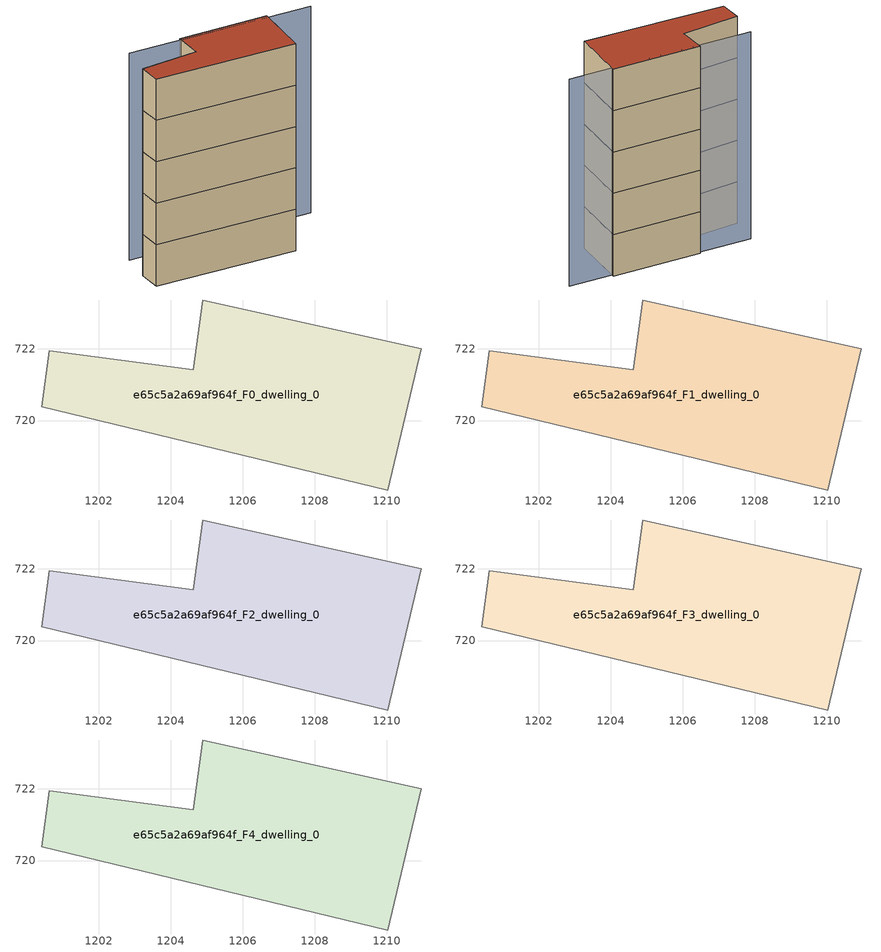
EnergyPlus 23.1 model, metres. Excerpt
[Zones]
e65c5a2a69af964f_F0_dwelling_0
 floor ground (EU_floor_Construction): 1210.96,721.99 1210.03,718.07 1200.42,720.39 1200.63,721.94 1204.63,721.41 1204.89,723.35 z0
 wall adiabatic (EU_wall_Construction): 1210.03,718.07 1210.96,721.99 1204.89,723.35 1204.63,721.41 1200.63,721.94 1200.42,720.39 1210.03,718.07 z0:3
e65c5a2a69af964f_F1_dwelling_0
 floor to e65c5a2a69af964f_F0_dwelling_0 (EU_floor_Construction): 1210.96,721.99 1210.03,718.07 1200.42,720.39 1200.63,721.94 1204.63,721.41 1204.89,723.35 z3
 wall adiabatic (EU_wall_Construction): 1210.03,718.07 1210.96,721.99 1204.89,723.35 1204.63,721.41 1200.63,721.94 1200.42,720.39 1210.03,718.07 z3:6
e65c5a2a69af964f_F2_dwelling_0
 floor to e65c5a2a69af964f_F1_dwelling_0 (EU_floor_Construction): 1210.96,721.99 1210.03,718.07 1200.42,720.39 1200.63,721.94 1204.63,721.41 1204.89,723.35 z6
 wall adiabatic (EU_wall_Construction): 1210.03,718.07 1210.96,721.99 1204.89,723.35 1204.63,721.41 1200.63,721.94 1200.42,720.39 1210.03,718.07 z6:9
e65c5a2a69af964f_F3_dwelling_0
 floor to e65c5a2a69af964f_F2_dwelling_0 (EU_floor_Construction): 1210.96,721.99 1210.03,718.07 1200.42,720.39 1200.63,721.94 1204.63,721.41 1204.89,723.35 z9
 wall adiabatic (EU_wall_Construction): 1210.03,718.07 1210.96,721.99 1204.89,723.35 1204.63,721.41 1200.63,721.94 1200.42,720.39 1210.03,718.07 z9:12
e65c5a2a69af964f_F4_dwelling_0
 floor to e65c5a2a69af964f_F3_dwelling_0 (EU_floor_Construction): 1210.96,721.99 1210.03,718.07 1200.42,720.39 1200.63,721.94 1204.63,721.41 1204.89,723.35 z12
 wall adiabatic (EU_wall_Construction): 1210.03,718.07 1210.96,721.99 1204.89,723.35 1204.63,721.41 1200.63,721.94 1200.42,720.39 1210.03,718.07 z12:15
 roof outside (EU_roof_Construction): 1210.03,718.07 1210.96,721.99 1204.89,723.35 1204.63,721.41 1200.63,721.94 1200.42,720.39 z15
shading: 1213.9,721.13 1201.25,723.99 z0:15
[Building]
EU S2 Campaign: North Axis=0; Terrain=City; Solar Distribution=FullExterior
[Site:Location]
Bologna: Latitude=44.5; Longitude=11.25; Time Zone=1; Elevation=37
[SizingPeriod:WeatherFileDays]
AnnualSizingPeriod: Begin Month=1; Begin Day of Month=1; End Month=12; End Day of Month=31; Day of Week for Start Day=Monday; Use Weather File Daylight Saving Period=No; Use Weather File Rain and Snow Indicators=No
[MATERIAL]
EU_InternalMass_Material: Roughness=MediumRough; Thickness=0.1; Conductivity=1; Density=1800; Specific Heat=900; Thermal Absorptance=0.9; Solar Absorptance=0.7; Visible Absorptance=0.7
[MATERIAL:NOMASS] Roughness=MediumRough; Thermal Absorptance=0.9; Solar Absorptance=0.7; Visible Absorptance=0.7
Name | Thermal Resistance
EU_wall_NoMass | 0.905828
EU_roof_NoMass | 0.37593
EU_floor_NoMass | 0.67114
[CONSTRUCTION]
EU_wall_Construction: EU_wall_NoMass
EU_roof_Construction: EU_roof_NoMass
EU_floor_Construction: EU_floor_NoMass
EU_InternalMass_Construction: EU_InternalMass_Material
[ZONE] Type=1; Multiplier=1; Ceiling Height=autocalculate; Volume=93.5896; Floor Area=autocalculate; Part of Total Floor Area=Yes
e65c5a2a69af964f_F0_dwelling_0; e65c5a2a69af964f_F1_dwelling_0; e65c5a2a69af964f_F2_dwelling_0; e65c5a2a69af964f_F3_dwelling_0; e65c5a2a69af964f_F4_dwelling_0
[INTERNALMASS] Construction=EU_InternalMass_Construction; Surface Area=31.1964
Name | Zone or ZoneList
e65c5a2a69af964f_F0_dwelling_0_EU_InternalMass | e65c5a2a69af964f_F0_dwelling_0
e65c5a2a69af964f_F1_dwelling_0_EU_InternalMass | e65c5a2a69af964f_F1_dwelling_0
e65c5a2a69af964f_F2_dwelling_0_EU_InternalMass | e65c5a2a69af964f_F2_dwelling_0
e65c5a2a69af964f_F3_dwelling_0_EU_InternalMass | e65c5a2a69af964f_F3_dwelling_0
e65c5a2a69af964f_F4_dwelling_0_EU_InternalMass | e65c5a2a69af964f_F4_dwelling_0
[OTHEREQUIPMENT] Fuel Type=Electricity; Design Level Calculation Method=Watts/Area; Power per Zone Floor Area=1; Fraction Latent=0; Fraction Radiant=0; Fraction Lost=0; Carbon Dioxide Generation Rate=0; EndUse Subcategory=EU_Step8_InternalGains
Name | Zone or ZoneList or Space or SpaceList | Schedule
EU_Step8_InternalGain_e65c5a2a69af964f_F0_dwelling_0_f000 | e65c5a2a69af964f_F0_dwelling_0 | EU_Step8_GainSchedule_e65c5a2a69af964f_F0_dwelling_0_f000
EU_Step8_InternalGain_e65c5a2a69af964f_F1_dwelling_0_f000 | e65c5a2a69af964f_F1_dwelling_0 | EU_Step8_GainSchedule_e65c5a2a69af964f_F1_dwelling_0_f000
EU_Step8_InternalGain_e65c5a2a69af964f_F2_dwelling_0_f000 | e65c5a2a69af964f_F2_dwelling_0 | EU_Step8_GainSchedule_e65c5a2a69af964f_F2_dwelling_0_f000
EU_Step8_InternalGain_e65c5a2a69af964f_F3_dwelling_0_f000 | e65c5a2a69af964f_F3_dwelling_0 | EU_Step8_GainSchedule_e65c5a2a69af964f_F3_dwelling_0_f000
EU_Step8_InternalGain_e65c5a2a69af964f_F4_dwelling_0_f000 | e65c5a2a69af964f_F4_dwelling_0 | EU_Step8_GainSchedule_e65c5a2a69af964f_F4_dwelling_0_f000
[ZONEVENTILATION:DESIGNFLOWRATE] Schedule=EU_AlwaysOn; Design Flow Rate Calculation Method=AirChanges/Hour; Air Changes per Hour=0.73129; Ventilation Type=Natural; Fan Pressure Rise=0; Fan Total Efficiency=1; Constant Term Coefficient=1; Temperature Term Coefficient=0; Velocity Term Coefficient=0; Velocity Squared Term Coefficient=0; Minimum Indoor Temperature=-100; Maximum Indoor Temperature=100; Delta Temperature=-100; Minimum Outdoor Temperature=-100; Maximum Outdoor Temperature=100; Maximum Wind Speed=40
Name | Zone or ZoneList or Space or SpaceList
EU_ConstantAir_e65c5a2a69af964f_F0_dwelling_0 | e65c5a2a69af964f_F0_dwelling_0
EU_ConstantAir_e65c5a2a69af964f_F1_dwelling_0 | e65c5a2a69af964f_F1_dwelling_0
EU_ConstantAir_e65c5a2a69af964f_F2_dwelling_0 | e65c5a2a69af964f_F2_dwelling_0
EU_ConstantAir_e65c5a2a69af964f_F3_dwelling_0 | e65c5a2a69af964f_F3_dwelling_0
EU_ConstantAir_e65c5a2a69af964f_F4_dwelling_0 | e65c5a2a69af964f_F4_dwelling_0
[HVACTEMPLATE:THERMOSTAT] Constant Heating Setpoint=20; Constant Cooling Setpoint=50
EU_HeatOnly_e65c5a2a69af964f_F0_dwelling_0; EU_HeatOnly_e65c5a2a69af964f_F1_dwelling_0; EU_HeatOnly_e65c5a2a69af964f_F2_dwelling_0; EU_HeatOnly_e65c5a2a69af964f_F3_dwelling_0; EU_HeatOnly_e65c5a2a69af964f_F4_dwelling_0
[HVACTEMPLATE:ZONE:IDEALLOADSAIRSYSTEM] System Availability Schedule=EU_AlwaysOn; Maximum Heating Supply Air Temperature=50; Minimum Cooling Supply Air Temperature=13; Maximum Heating Supply Air Humidity Ratio=0.0156; Minimum Cooling Supply Air Humidity Ratio=0.0077; Heating Limit=NoLimit; Cooling Limit=NoLimit; Heating Availability Schedule=EU_AlwaysOn; Cooling Availability Schedule=EU_CoolingOff; Dehumidification Control Type=ConstantSensibleHeatRatio; Cooling Sensible Heat Ratio=0.7; Dehumidification Setpoint=60; Humidification Control Type=None; Humidification Setpoint=30; Outdoor Air Method=None; Outdoor Air Flow Rate per Person=0.00944; Outdoor Air Flow Rate per Zone Floor Area=0; Outdoor Air Flow Rate per Zone=0; Demand Controlled Ventilation Type=None; Outdoor Air Economizer Type=NoEconomizer; Heat Recovery Type=None; Sensible Heat Recovery Effectiveness=0.7; Latent Heat Recovery Effectiveness=0.65
Name | Template Thermostat
e65c5a2a69af964f_F0_dwelling_0 | EU_HeatOnly_e65c5a2a69af964f_F0_dwelling_0
e65c5a2a69af964f_F1_dwelling_0 | EU_HeatOnly_e65c5a2a69af964f_F1_dwelling_0
e65c5a2a69af964f_F2_dwelling_0 | EU_HeatOnly_e65c5a2a69af964f_F2_dwelling_0
e65c5a2a69af964f_F3_dwelling_0 | EU_HeatOnly_e65c5a2a69af964f_F3_dwelling_0
e65c5a2a69af964f_F4_dwelling_0 | EU_HeatOnly_e65c5a2a69af964f_F4_dwelling_0
[SIZING:ZONE] Zone Cooling Design Supply Air Temperature Input Method=SupplyAirTemperature; Zone Cooling Design Supply Air Temperature=13; Zone Heating Design Supply Air Temperature Input Method=SupplyAirTemperature; Zone Heating Design Supply Air Temperature=50; Zone Cooling Design Supply Air Humidity Ratio=0.008; Zone Heating Design Supply Air Humidity Ratio=0.008; Cooling Design Air Flow Method=DesignDay; Cooling Design Air Flow Rate=0; Cooling Minimum Air Flow per Zone Floor Area=0.000762; Cooling Minimum Air Flow=0; Cooling Minimum Air Flow Fraction=0.2; Heating Design Air Flow Method=DesignDay; Heating Design Air Flow Rate=0; Heating Maximum Air Flow per Zone Floor Area=0.002032; Heating Maximum Air Flow=0.141576; Heating Maximum Air Flow Fraction=0.3; Account for Dedicated Outdoor Air System=No; Dedicated Outdoor Air System Control Strategy=NeutralSupplyAir; Dedicated Outdoor Air Low Setpoint Temperature for Design=autosize; Dedicated Outdoor Air High Setpoint Temperature for Design=autosize; Zone Load Sizing Method=Sensible Load Only No Latent Load; Zone Latent Cooling Design Supply Air Humidity Ratio Input Method=HumidityRatioDifference; Zone Cooling Design Supply Air Humidity Ratio Difference=0.005; Zone Latent Heating Design Supply Air Humidity Ratio Input Method=HumidityRatioDifference; Zone Humidification Design Supply Air Humidity Ratio Difference=0.005
e65c5a2a69af964f_F0_dwelling_0; e65c5a2a69af964f_F1_dwelling_0; e65c5a2a69af964f_F2_dwelling_0; e65c5a2a69af964f_F3_dwelling_0; e65c5a2a69af964f_F4_dwelling_0
[SCHEDULE:CONSTANT]
Name | Hourly Value
EU_AlwaysOn | 1
EU_CoolingOff | 0
[SCHEDULE:FILE] Column Number=1; Rows to Skip at Top=0; Number of Hours of Data=8760; Column Separator=Comma; Interpolate to Timestep=No; Minutes per Item=60; Adjust Schedule for Daylight Savings=Yes
Name | File
EU_Step8_GainSchedule_e65c5a2a69af964f_F0_dwelling_0_f000 | ../../schedules/e65c5a2a69af964f/e65c5a2a69af964f_F0_dwelling_0_f000_gain.csv
EU_Step8_GainSchedule_e65c5a2a69af964f_F1_dwelling_0_f000 | ../../schedules/e65c5a2a69af964f/e65c5a2a69af964f_F1_dwelling_0_f000_gain.csv
EU_Step8_GainSchedule_e65c5a2a69af964f_F2_dwelling_0_f000 | ../../schedules/e65c5a2a69af964f/e65c5a2a69af964f_F2_dwelling_0_f000_gain.csv
EU_Step8_GainSchedule_e65c5a2a69af964f_F3_dwelling_0_f000 | ../../schedules/e65c5a2a69af964f/e65c5a2a69af964f_F3_dwelling_0_f000_gain.csv
EU_Step8_GainSchedule_e65c5a2a69af964f_F4_dwelling_0_f000 | ../../schedules/e65c5a2a69af964f/e65c5a2a69af964f_F4_dwelling_0_f000_gain.csv
